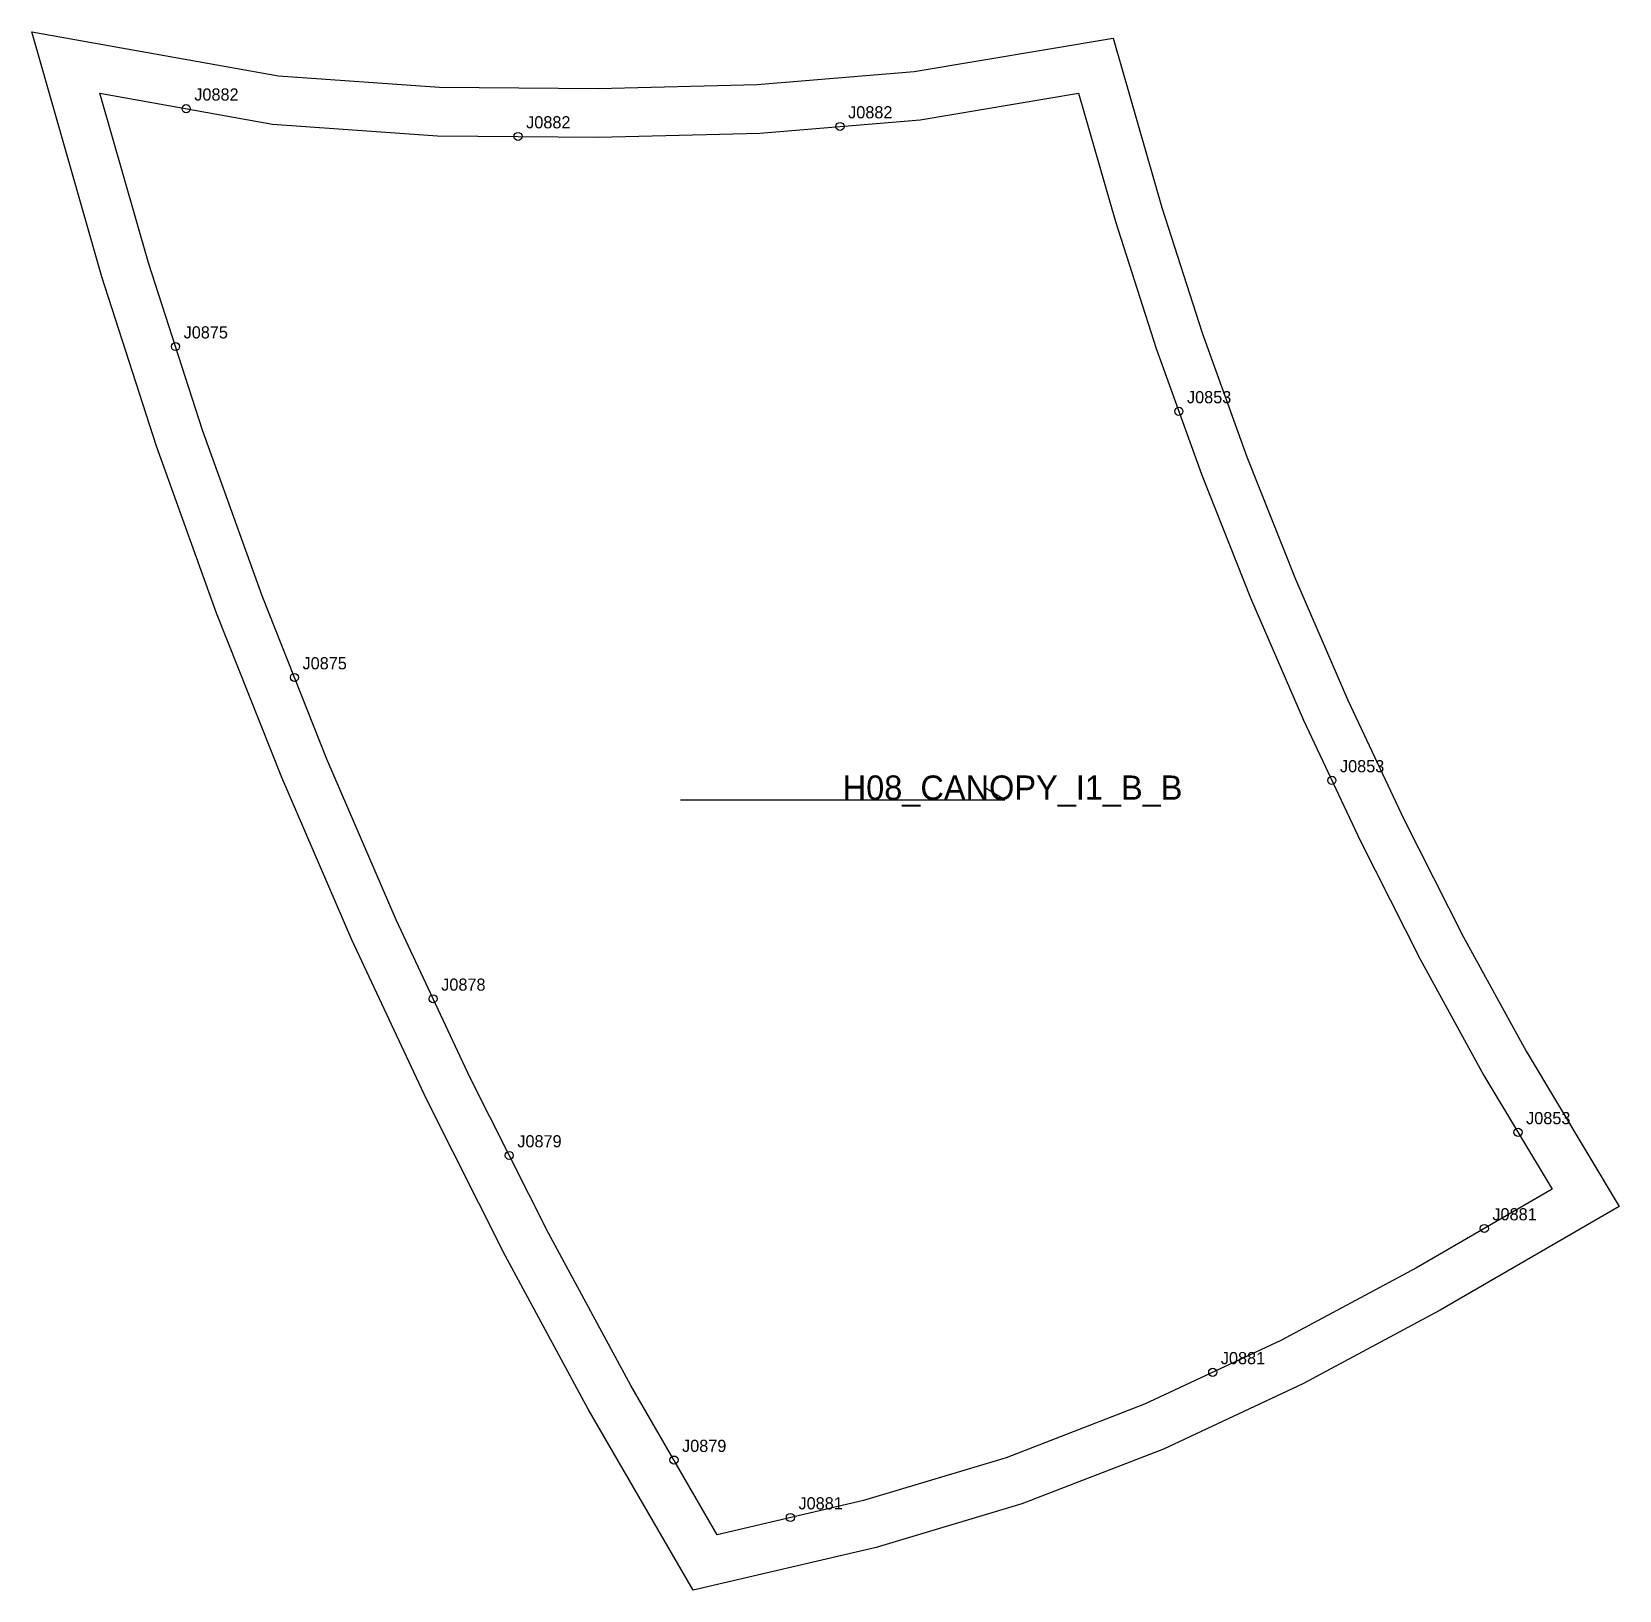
# Model space of a CAD drawing. Header units: millimetres. Extents: x -17 to 375, y -369 to 15.
import ezdxf

# ---------------------------------------------------------------- set-up
doc = ezdxf.new("R2010")
doc.units = ezdxf.units.MM
for name, color, linetype in [('CUT', 1, 'Continuous'), ('GRAIN', 3, 'Continuous'), ('LABEL', 7, 'Continuous'), ('NOTCH', 2, 'Continuous'), ('SEW', 5, 'Continuous')]:
    doc.layers.add(name, color=color, linetype=linetype)

msp = doc.modelspace()

# ---------------------------------------------------------------- linework, layer by layer
at = {"layer": 'CUT'}
msp.add_lwpolyline([(-16.83, 15.19), (44.04, 4.34), (83.78, 1.51), (122.93, 1.2), (162.19, 2.18), (200.92, 5.38), (250.05, 13.6), (262.03, -28.15), (272.01, -59.11), (283.03, -89.69), (295.02, -119.9), (307.94, -149.71), (321.74, -179.09), (336.39, -208), (351.9, -236.34), (374.89, -274.6), (330.7, -300.23), (296.8, -318.38), (262.46, -334.46), (227.49, -347.97), (191.51, -358.72), (146.4, -369.3), (120.5, -324.63), (100.01, -286.73), (80.54, -248.12), (62.14, -208.8), (44.87, -168.82), (28.8, -128.21), (13.98, -87.02), (0.48, -45.3), (-16.83, 15.19)], close=True, dxfattribs=at)
at = {"layer": 'GRAIN'}
for p, q in [((223.27, -174.29), (218.27, -171.29)), ((143.27, -174.29), (223.27, -174.29))]:
    msp.add_line(p, q, dxfattribs=at)
at = {"layer": 'NOTCH'}
for centre in [(21.28, -3.79), (182.62, -8.17), (103.17, -10.64), (18.65, -62.47), (266.23, -78.46), (47.99, -144.1), (303.98, -169.5), (82.21, -223.38), (349.91, -256.32), (100.99, -262.03), (341.59, -280.04), (274.58, -315.53), (141.64, -337.18), (170.37, -351.35)]:
    msp.add_circle(centre, 1, dxfattribs=at)
at = {"layer": 'SEW'}
msp.add_lwpolyline([(0, 0), (42.56, -7.59), (83.31, -10.49), (123.03, -10.8), (162.84, -9.8), (202.41, -6.53), (241.47, 0), (250.55, -31.65), (260.65, -62.98), (271.8, -93.94), (283.94, -124.5), (297, -154.65), (310.95, -184.35), (325.77, -213.6), (341.49, -242.31), (358.33, -270.34), (324.86, -289.75), (291.42, -307.65), (257.75, -323.42), (223.61, -336.61), (188.42, -347.12), (152.32, -355.59), (130.97, -318.77), (110.65, -281.18), (91.34, -242.87), (73.09, -203.88), (55.96, -164.23), (40.03, -123.97), (25.34, -83.14), (11.96, -41.8)], close=True, dxfattribs=at)

# ---------------------------------------------------------------- texts
at = {"layer": 'LABEL'}
for s, height, p in [('J0882', 3, (23.28, -1.79)), ('J0882', 3, (184.62, -6.17)), ('J0882', 3, (105.17, -8.64)), ('J0875', 3, (20.65, -60.47)), ('J0853', 3, (268.23, -76.46)), ('J0875', 3, (49.99, -142.1)), ('J0853', 3, (305.98, -167.5)), ('H08_CANOPY_I1_B_B', 6, (183.27, -174.29)), ('J0878', 3, (84.21, -221.38)), ('J0853', 3, (351.91, -254.32)), ('J0879', 3, (102.99, -260.03)), ('J0881', 3, (343.59, -278.04)), ('J0881', 3, (276.58, -313.53)), ('J0879', 3, (143.64, -335.18)), ('J0881', 3, (172.37, -349.35))]:
    msp.add_text(s, height=height, dxfattribs=at).set_placement(p)

doc.saveas('drawing.dxf')
